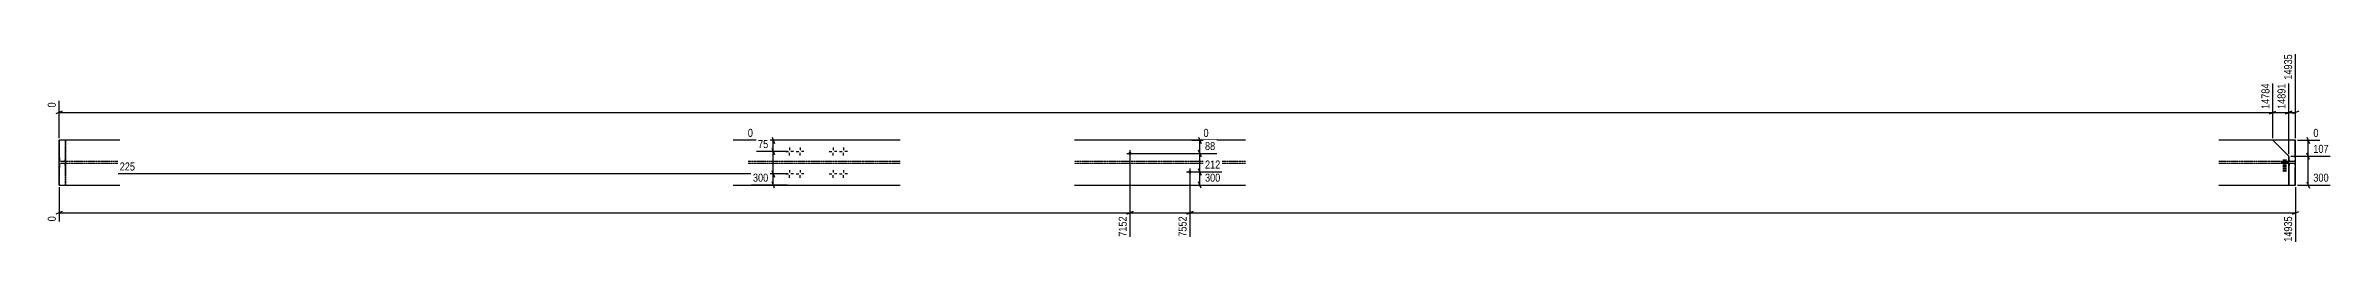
# Model space of a CAD drawing. Header units: millimetres. Extents: x 31 to 39751, y 31 to 1677.
# Drawn here: x 31 to 15288, y 31 to 1310 of the extents above; entities that cross this region are included whole.
import ezdxf

# ---------------------------------------------------------------- set-up
doc = ezdxf.new("R2010")
doc.units = ezdxf.units.MM
doc.linetypes.add('DXK_LINE_DOT2', pattern=[3.9198, 1.9599, -1.9599])
doc.layers.add('MÅLSÆTNING', color=7, linetype='Continuous')
doc.layers.add('STÅL', color=7, linetype='Continuous')
doc.styles.add('Arial Narrow', font='ARIALN.TTF', dxfattribs={"height": 0.2})

msp = doc.modelspace()

# ---------------------------------------------------------------- hatches: boundary and pattern name
at = {"layer": 'STÅL', "linetype": 'Continuous'}
for points in [[(7283, 634, -1), (7261, 634, -1)], [(7683, 510, -1), (7661, 510, -1)]]:
    msp.add_hatch(color=3, dxfattribs=at).paths.add_polyline_path(points)

# ---------------------------------------------------------------- linework, layer by layer
at = {"layer": 'MÅLSÆTNING', "color": 7, "linetype": 'Continuous'}
for p, q in [((15056, 736), (15056, 1299)), ((14904, 736), (14904, 1103)), ((15011, 629), (15011, 1103)), ((141, 917), (99, 900)), ((120, 736), (120, 987)), ((14883, 900), (14925, 917)), ((14990, 900), (15032, 917)), ((15032, 917), (14990, 900)), ((15077, 917), (15035, 900)), ((120, 908), (14904, 908)), ((15011, 908), (15056, 908)), ((4972, 722), (4720, 722)), ((4985, 647), (4778, 647)), ((4985, 647), (4778, 647)), ((4882, 743), (4898, 701)), ((4898, 626), (4882, 668)), ((4882, 668), (4898, 626)), ((4890, 647), (4890, 722)), ((4890, 497), (4890, 647)), ((7272, 620), (7272, 76)), ((7272, 620), (7272, 76)), ((7686, 722), (7797, 722)), ((7730, 743), (7747, 701)), ((15025, 615), (15287, 615)), ((15025, 615), (15287, 615)), ((15070, 722), (15219, 722)), ((15132, 743), (15149, 701)), ((15149, 594), (15132, 636)), ((15149, 594), (15132, 636)), ((15141, 615), (15141, 722)), ((15141, 422), (15141, 615)), ((4985, 497), (515, 497)), ((4985, 497), (515, 497)), ((4898, 476), (4882, 518)), ((4882, 518), (4898, 476)), ((4890, 422), (4890, 497)), ((7672, 496), (7672, 76)), ((7672, 496), (7672, 76)), ((7686, 510), (7885, 510)), ((7730, 531), (7747, 489)), ((7739, 422), (7739, 510)), ((120, 408), (120, 179)), ((4985, 422), (4743, 422)), ((4898, 401), (4882, 443)), ((7686, 422), (7885, 422)), ((7747, 401), (7730, 443)), ((15056, 408), (15056, 42)), ((15070, 422), (15287, 422)), ((15132, 443), (15149, 401)), ((141, 245), (99, 228)), ((120, 236), (7272, 236)), ((7293, 245), (7251, 228)), ((7251, 228), (7293, 245)), ((7272, 236), (7672, 236)), ((7693, 245), (7651, 228)), ((7651, 228), (7693, 245)), ((7672, 236), (15056, 236)), ((15035, 228), (15077, 245))]:
    msp.add_line(p, q, dxfattribs=at)
at = {"layer": 'STÅL', "color": 2, "linetype": 'Continuous'}
for p, q in [((525, 722), (120, 722)), ((120, 422), (120, 722)), ((5737, 722), (4621, 722)), ((8043, 722), (6901, 722)), ((15056, 722), (14544, 722)), ((15011, 615), (14904, 722)), ((15014, 612), (15011, 615)), ((15011, 422), (15011, 615)), ((15014, 606), (15014, 612)), ((15053, 606), (15053, 722)), ((15056, 422), (15056, 722)), ((15014, 595), (15014, 606)), ((15015, 587), (15014, 595)), ((15014, 550), (15015, 558)), ((15014, 539), (15014, 550)), ((15014, 422), (15014, 539)), ((15016, 581), (15015, 587)), ((15015, 558), (15016, 564)), ((15017, 579), (15016, 581)), ((15016, 564), (15017, 566)), ((15050, 579), (15017, 579)), ((15050, 566), (15017, 566)), ((15051, 581), (15050, 579)), ((15050, 566), (15051, 564)), ((15052, 587), (15051, 581)), ((15051, 564), (15052, 558)), ((15053, 595), (15052, 587)), ((15052, 558), (15053, 550)), ((15053, 606), (15053, 595)), ((15053, 550), (15053, 539)), ((15053, 422), (15053, 539)), ((120, 422), (525, 422)), ((4621, 422), (5737, 422)), ((6901, 422), (8043, 422)), ((14544, 422), (15056, 422))]:
    msp.add_line(p, q, dxfattribs=at)
at = {"layer": 'STÅL', "color": 7, "linetype": 'DXK_LINE_DOT2'}
for p, q in [((123, 606), (123, 722)), ((162, 606), (162, 722)), ((165, 422), (165, 722)), ((15056, 722), (15053, 722)), ((123, 606), (123, 595)), ((123, 595), (124, 587)), ((124, 558), (123, 550)), ((123, 550), (123, 539)), ((123, 422), (123, 539)), ((124, 587), (125, 581)), ((125, 564), (124, 558)), ((125, 581), (126, 579)), ((126, 566), (125, 564)), ((525, 579), (126, 579)), ((525, 566), (126, 566)), ((159, 579), (160, 581)), ((160, 564), (159, 566)), ((160, 581), (161, 587)), ((161, 558), (160, 564)), ((161, 587), (162, 595)), ((162, 550), (161, 558)), ((162, 595), (162, 606)), ((162, 539), (162, 550)), ((162, 422), (162, 539)), ((5737, 579), (4621, 579)), ((5737, 566), (4621, 566)), ((8043, 579), (6901, 579)), ((8043, 566), (6901, 566)), ((15017, 579), (14544, 579)), ((15017, 566), (14544, 566)), ((15056, 422), (15053, 422))]:
    msp.add_line(p, q, dxfattribs=at)
at = {"layer": 'STÅL', "color": 3, "linetype": 'Continuous'}
for p, q in [((4973, 647), (4991, 647)), ((4999, 673), (4999, 656)), ((4999, 621), (4999, 639)), ((5025, 647), (5008, 647)), ((5043, 647), (5061, 647)), ((5069, 673), (5069, 656)), ((5069, 621), (5069, 639)), ((5095, 647), (5078, 647)), ((5263, 647), (5281, 647)), ((5289, 673), (5289, 656)), ((5289, 621), (5289, 639)), ((5315, 647), (5298, 647)), ((5333, 647), (5351, 647)), ((5359, 673), (5359, 656)), ((5359, 621), (5359, 639)), ((5385, 647), (5368, 647)), ((7250, 634), (7294, 634)), ((7272, 656), (7272, 612)), ((4973, 497), (4991, 497)), ((4999, 523), (4999, 506)), ((4999, 471), (4999, 489)), ((5025, 497), (5008, 497)), ((5043, 497), (5061, 497)), ((5069, 523), (5069, 506)), ((5069, 471), (5069, 489)), ((5095, 497), (5078, 497)), ((5263, 497), (5281, 497)), ((5289, 523), (5289, 506)), ((5289, 471), (5289, 489)), ((5315, 497), (5298, 497)), ((5333, 497), (5351, 497)), ((5359, 523), (5359, 506)), ((5359, 471), (5359, 489)), ((5385, 497), (5368, 497)), ((7650, 510), (7694, 510)), ((7672, 532), (7672, 488))]:
    msp.add_line(p, q, dxfattribs=at)
at = {"layer": 'STÅL', "color": 3, "linetype": 'DXK_LINE_DOT2'}
for p, q in [((14961, 579), (14961, 566)), ((14970, 579), (14970, 566)), ((14974, 594), (14974, 509)), ((14979, 579), (14979, 566)), ((14983, 594), (14983, 509)), ((14987, 579), (14987, 566)), ((14992, 594), (14992, 509)), ((14996, 579), (14996, 566)), ((15005, 579), (15005, 566))]:
    msp.add_line(p, q, dxfattribs=at)

# ---------------------------------------------------------------- next in the draw order: wipeouts: each hides what was drawn before it
at = {"color": 0, "linetype": 'Continuous'}
for points in [[(14893, 1114), (14815, 1114), (14815, 921), (14893, 921)], [(109, 988), (31, 988), (31, 931), (109, 931)], [(4765, 734), (4765, 812), (4709, 812), (4709, 734)], [(15220, 734), (15220, 812), (15163, 812), (15163, 734)], [(7886, 522), (7886, 600), (7762, 600), (7762, 522)], [(15288, 434), (15288, 512), (15163, 512), (15163, 434)], [(109, 224), (31, 224), (31, 167), (109, 167)], [(7261, 224), (7183, 224), (7183, 65), (7261, 65)], [(7661, 224), (7583, 224), (7583, 65), (7661, 65)], [(15044, 224), (14966, 224), (14966, 31), (15044, 31)]]:
    msp.add_wipeout(points, dxfattribs=at).dxf.layer = 'MÅLSÆTNING'

# ---------------------------------------------------------------- next in the draw order: linework, layer by layer
at = {"layer": 'MÅLSÆTNING', "color": 7, "linetype": 'Continuous'}
for p, q in [((14883, 900), (14925, 917)), ((14904, 908), (15011, 908)), ((7286, 634), (7851, 634)), ((7286, 634), (7851, 634)), ((7747, 613), (7730, 655)), ((7730, 655), (7747, 613)), ((7739, 634), (7739, 722))]:
    msp.add_line(p, q, dxfattribs=at)

# ---------------------------------------------------------------- next in the draw order: texts
at = {"layer": 'MÅLSÆTNING', "color": 3, "linetype": 'Continuous', "style": 'Arial Narrow'}
for s, p in [('14784', (14882, 932)), ('0', (98, 942)), ('0', (98, 179)), ('7152', (7250, 76)), ('7552', (7650, 76)), ('14935', (15033, 42))]:
    msp.add_text(s, height=53.4, rotation=90.0002, dxfattribs=at).set_placement(p)
for s, p in [('0', (4720, 745)), ('0', (15175, 745)), ('300', (15175, 445))]:
    msp.add_text(s, height=53.4, dxfattribs=at).set_placement(p)

# ---------------------------------------------------------------- next in the draw order: wipeouts: each hides what was drawn before it
at = {"color": 0, "linetype": 'Continuous'}
for points in [[(15044, 1310), (14966, 1310), (14966, 1117), (15044, 1117)], [(7886, 434), (7886, 512), (7762, 512), (7762, 434)]]:
    msp.add_wipeout(points, dxfattribs=at).dxf.layer = 'MÅLSÆTNING'

# ---------------------------------------------------------------- next in the draw order: linework, layer by layer
at = {"layer": 'MÅLSÆTNING', "color": 7, "linetype": 'Continuous'}
for p, q in [((14904, 736), (14904, 1103)), ((15011, 629), (15011, 1103)), ((7739, 510), (7739, 634)), ((7686, 510), (7885, 510)), ((7747, 489), (7730, 531))]:
    msp.add_line(p, q, dxfattribs=at)

# ---------------------------------------------------------------- next in the draw order: texts
at = {"layer": 'MÅLSÆTNING', "color": 3, "linetype": 'Continuous', "style": 'Arial Narrow'}
msp.add_text('14935', height=53.4, rotation=90.0002, dxfattribs=at).set_placement((15033, 1128))
for s, p in [('300', (7773, 445)), ('212', (7773, 533))]:
    msp.add_text(s, height=53.4, dxfattribs=at).set_placement(p)

# ---------------------------------------------------------------- next in the draw order: wipeouts: each hides what was drawn before it
at = {"color": 0, "linetype": 'Continuous'}
for points in [[(7808, 734), (7808, 812), (7751, 812), (7751, 734)], [(4867, 659), (4867, 737), (4777, 737), (4777, 659)], [(15288, 626), (15288, 705), (15163, 705), (15163, 626)]]:
    msp.add_wipeout(points, dxfattribs=at).dxf.layer = 'MÅLSÆTNING'

# ---------------------------------------------------------------- next in the draw order: texts
at = {"layer": 'MÅLSÆTNING', "color": 3, "linetype": 'Continuous', "style": 'Arial Narrow'}
for s, p in [('0', (7763, 745)), ('75', (4788, 670)), ('107', (15175, 638))]:
    msp.add_text(s, height=53.4, dxfattribs=at).set_placement(p)

# ---------------------------------------------------------------- next in the draw order: wipeouts: each hides what was drawn before it
at = {"color": 0, "linetype": 'Continuous'}
for points in [[(15000, 1114), (14922, 1114), (14922, 921), (15000, 921)], [(4722, 509), (4722, 587), (514, 587), (514, 509)]]:
    msp.add_wipeout(points, dxfattribs=at).dxf.layer = 'MÅLSÆTNING'

# ---------------------------------------------------------------- next in the draw order: texts
at = {"layer": 'MÅLSÆTNING', "color": 3, "linetype": 'Continuous', "style": 'Arial Narrow'}
msp.add_text('14891', height=53.4, rotation=90.0002, dxfattribs=at).set_placement((14989, 932))
msp.add_text('225', height=53.4, dxfattribs=at).set_placement((525, 520))

# ---------------------------------------------------------------- next in the draw order: wipeouts: each hides what was drawn before it
at = {"color": 0, "linetype": 'Continuous'}
for points in [[(7852, 646), (7852, 724), (7762, 724), (7762, 646)], [(4867, 434), (4867, 512), (4742, 512), (4742, 434)]]:
    msp.add_wipeout(points, dxfattribs=at).dxf.layer = 'MÅLSÆTNING'

# ---------------------------------------------------------------- next in the draw order: texts
at = {"layer": 'MÅLSÆTNING', "color": 3, "linetype": 'Continuous', "style": 'Arial Narrow'}
for s, p in [('88', (7773, 657)), ('300', (4754, 445))]:
    msp.add_text(s, height=53.4, dxfattribs=at).set_placement(p)

doc.saveas('drawing.dxf')
